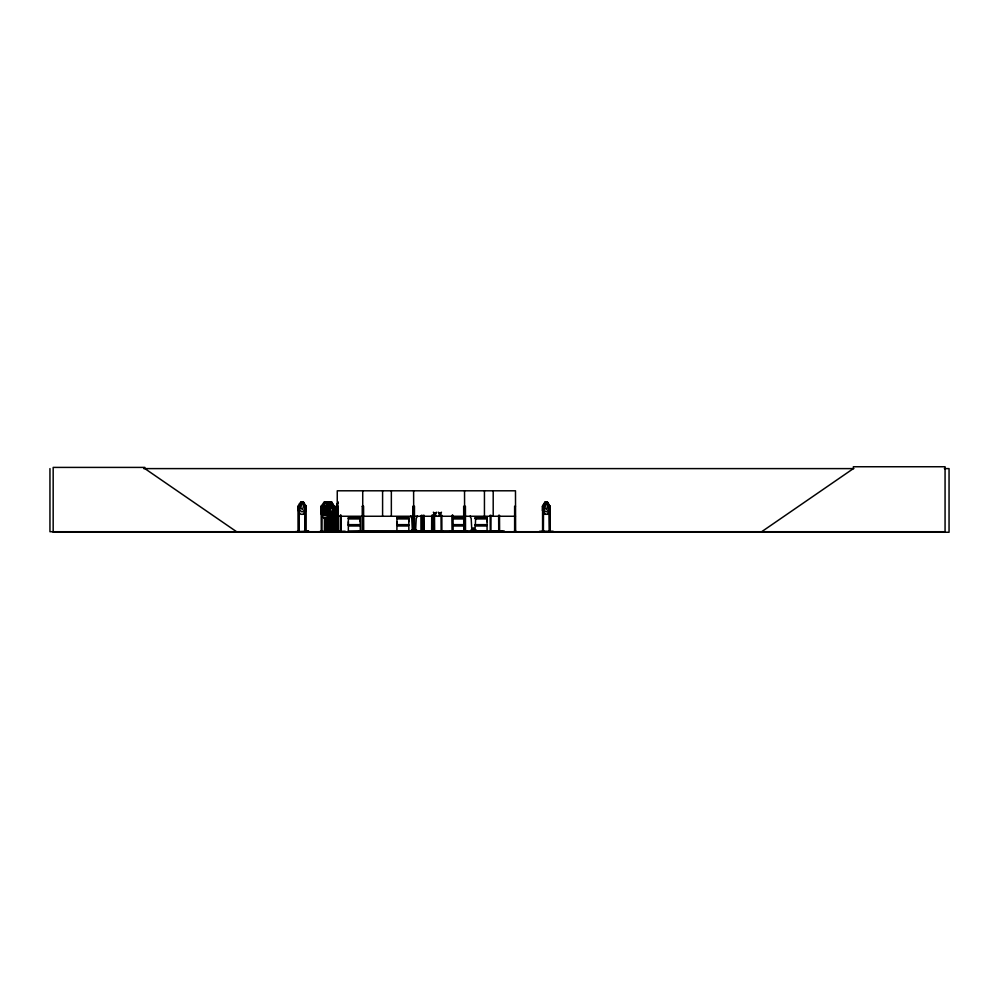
<?xml version="1.0" encoding="UTF-8"?>
<svg xmlns="http://www.w3.org/2000/svg" width="999" height="999" viewBox="0 0 999 999"><rect width="100%" height="100%" fill="white"/><g stroke="black" fill="none" stroke-linecap="round" stroke-linejoin="round"><path stroke-width="1.5" d="M348.339 524.65L348.339 518.793L360.252 518.793L360.239 524.65L348.339 524.65L348.351 521.728M360.239 521.728L360.239 518.793M396.928 524.65L396.928 518.793L408.841 518.793L408.828 524.65L396.928 524.65L396.94 521.728M408.828 521.728L408.828 518.793M487.062 521.728L487.062 518.793L475.174 518.793M358.117 531.705L367.657 531.193L348.326 531.48L348.351 525.824L360.252 525.824L360.252 531.468M367.657 531.231L348.351 531.306M337 506.056L336.95 531.655M337.562 531.718L337.662 505.956M333.541 506.056L333.354 531.718M543.219 506.218L543.219 531.718M549.275 506.056L550.099 506.268L550.174 531.718M298.089 531.718L298.052 506.231L298.913 505.906M305.532 506.081L305.244 531.718M322.153 506.056L321.99 531.718M329.108 506.118L328.821 531.718L328.683 530.794L329.782 530.794M473.514 528.446L473.026 528.733M475.287 531.705L474.238 531.68L487.087 531.48M338.349 511.688L337.3 509.29L337.999 502.297M341.208 531.705L341.121 515.247M429.882 531.643L437.712 531.718L429.895 531.206M334.003 531.718L334.091 506.231L331.68 502.297L324.063 502.297L322.689 509.29L324.588 511.688L326.473 511.688L328.334 509.29L329.408 502.297L327.859 504.945L329.37 502.185M321.278 531.643L321.141 506.231L324.063 502.185L331.78 502.185M327.372 531.655L327.447 515.247M329.67 531.655L329.695 506.268L326.885 502.297L328.334 506.268M414.223 528.883L414.36 528.921M539.61 531.243L553.146 531.243M414.11 529.108L414.135 528.409M449.562 531.243L467.07 531.243M295.367 531.643L308.666 531.243L303.609 531.655M322.14 506.168L321.116 506.268M318.956 531.643L345.192 531.243M336.388 531.718L336.376 506.231L337.974 502.185M337.974 514.298C336.238 510.651 335.652 505.993 338.087 502.297M431.73 531.643L431.818 530.794M432.729 531.655L432.629 515.247M362.512 531.643L363.161 530.794M362.562 531.643L362.575 515.459M489.972 531.643L490.059 530.794M331.718 514.298L334.166 510.264L331.78 514.298L329.308 514.298M547.514 514.298L544.954 514.298L542.494 510.264L542.494 506.231L544.954 502.185L547.514 502.185M545.017 502.185L542.569 506.268L542.582 531.718M547.415 514.198L549.987 510.264L547.452 514.298M433.916 516.258L434.915 514.635L435.901 516.258M438.873 516.258L439.872 514.635L440.859 516.258M433.329 516.258L434.615 514.235L433.366 512.212L434.952 513.798L436.513 512.212L435.252 514.21L436.513 516.258M438.286 516.258L439.572 514.235L438.324 512.212L439.91 513.798L441.471 512.212L440.209 514.21L441.471 516.258M303.434 514.198L306.081 510.227L306.218 506.231L303.471 502.185M303.471 514.298L306.081 510.227M324.151 506.331L321.278 510.302L324.113 506.231L325.037 502.822L325.974 502.822L326.935 506.268L326.935 508.041L325.037 509.602L324.113 506.268L327.023 506.231L329.895 510.264L326.935 514.298M326.885 514.198L329.895 510.264L326.935 506.331L328.334 513.336L326.473 515.734L324.588 515.734L322.689 513.336L322.689 510.302L324.113 506.331L326.973 506.331M321.278 506.268L321.278 514.273L324.113 518.344L327.023 518.344L329.807 514.273L329.857 506.231L326.935 502.185M327.023 518.344L329.895 514.31M415.746 531.693L416.421 529.645L416.72 531.718L411.363 531.306C413.211 532.829 411.126 526.923 411.65 531.306L411.014 531.705L411.363 530.968M412 531.693L413.062 531.655L413.124 530.706M471.391 530.968L471.428 529.645L470.479 531.718L470.854 530.968M471.316 531.693L472.24 531.693M472.052 531.693L470.779 531.306L487.062 531.306M475.174 531.68L475.549 530.968M475.449 530.968L475.824 529.645L475.574 531.705M396.903 531.493L396.928 525.824L408.841 525.824L408.841 531.468L396.903 531.705M761.663 531.718L853.371 468.606L853.371 466.745L945.066 466.745L945.066 531.718L49.95 531.718L49.95 468.606M418.381 531.655L423.963 531.593L424.013 530.794M411.351 531.718L412.837 531.693M415.834 531.718L414.91 531.718L416.183 530.968M464.298 531.655L464.435 530.794M452.772 531.48L452.797 530.794M549.175 506.218L549.35 531.718M462.837 530.794L463.149 531.718L463.037 530.794M143.706 468.606L853.845 468.606M944.367 468.606L949.05 468.606L949.05 532.255L53.172 532.255L53.172 467.407L144.88 467.407L144.88 468.606L236.576 531.718M303.534 502.185L300.749 502.185C296.94 505.457 297.09 511.113 300.799 514.298L303.534 514.298M547.477 502.297L544.992 502.297L543.781 506.268L543.781 509.29L545.404 511.688L547.015 511.688L548.613 509.29L547.415 502.297L549.837 506.268M327.797 502.822L328.646 502.822M306.218 506.231L305.157 506.268L305.07 531.718M329.807 506.231L328.771 506.268M362.237 530.794L362.237 531.718L362.287 506.268L363.012 506.268L363.049 531.718M542.494 506.231L543.531 506.268L543.406 531.718M336.938 506.268L336.151 506.268L336.101 531.718M337.262 506.268L337.987 506.268L338.037 531.718M362.287 506.268L363.586 506.268L363.686 531.718M515.484 506.268L514.622 506.268L514.622 531.718M326.024 506.855L325.037 506.855L324.113 510.302L325.037 513.648L326.935 512.075L325.974 506.855M321.328 510.302L324.063 514.298L326.973 514.298M336.513 510.227L338.062 514.298M542.494 510.264L545.017 514.298M329.807 511.688L331.368 511.688L332.904 509.29L331.743 502.297M337.262 516.258L515.484 516.258M348.339 517.619L360.252 517.619M396.928 517.619L408.841 517.619M452.797 517.619L463.911 517.619M475.174 517.619L487.075 517.619M348.251 518.031L360.339 518.031M396.853 518.031L408.928 518.031M452.722 518.031L463.986 518.031M475.087 518.031L487.162 518.031M324.113 518.244L326.973 518.244L327.035 531.718M348.251 518.394L360.339 518.394M396.853 518.394L408.928 518.394M452.722 518.394L463.986 518.394M475.087 518.394L487.162 518.394M452.797 518.793L463.911 518.793M452.797 524.65L463.911 524.65M475.174 524.65L487.075 524.65L487.075 518.793M348.251 525.049L360.339 525.049M396.853 525.049L408.928 525.049M452.722 525.049L463.986 525.049M475.087 525.049L487.162 525.049M348.251 525.412L360.339 525.412M396.853 525.412L408.928 525.412M452.722 525.412L463.986 525.412M475.087 525.412L487.162 525.412M452.797 525.824L463.911 525.824M475.174 525.824L487.075 525.824L487.075 531.468M297.902 530.794L298.976 530.794M305.07 530.794L306.144 530.794L306.144 531.718L305.881 506.268M324.413 530.794L325.449 530.794L325.437 531.718M326.723 530.794L327.747 530.794L327.734 531.718L327.672 515.247M330.719 530.794L331.755 530.794L331.78 531.718L331.68 512.25M334.078 530.794L333.054 530.794L333.067 531.718L333.129 506.268L334.166 506.231L331.718 502.185M336.076 530.794L336.95 530.794M337.187 530.794L338.062 530.794M340.322 530.794L341.196 530.794M362.2 530.794L504.145 530.931L504.145 531.718M515.584 530.794L514.522 530.794L514.522 531.718M542.569 530.794L543.618 530.794L543.618 531.718M550.187 530.794L549.125 530.794L549.138 531.718M413.761 531.206L413.611 490.796M424.213 531.056L440.921 531.056M441.308 531.206L442.719 531.243M491.121 531.056L498.538 531.056M515.609 531.206L515.484 490.796L337.262 490.796L337.237 531.655M308.666 531.243L303.496 531.718M396.94 531.306L408.828 531.306M362.724 531.718L362.724 490.796M441.733 531.655L441.72 530.794M433.803 531.655L433.741 515.459M463.236 531.655L463.224 530.794M337.512 531.655L337.5 530.794M331.181 531.705L331.168 530.794M411.65 531.306L412.674 531.668L412.774 506.268L414.473 506.268L414.473 531.718M547.452 502.185L549.987 506.231L549.887 531.718M329.42 508.041L330.182 509.602L331.755 508.041L330.956 502.822L330.107 502.822L329.42 506.268L329.445 531.718M459.552 531.668L459.64 530.794M549.775 530.794L549.75 531.718M549.425 506.268L549.575 531.718M543.006 530.794L542.981 531.718M542.869 506.268L542.794 531.718M515.384 530.794L515.384 531.718M502.285 530.931L502.285 531.718M499.5 515.247L499.6 531.718M499.4 530.794L499.4 531.718M498.638 515.247L498.738 531.718M498.538 530.794L498.538 531.718M493.194 490.796L493.194 516.258M491.121 530.794L491.121 531.718M491.021 515.247L490.921 531.718M490.159 515.247L490.259 531.718M484.44 490.796L484.44 516.258M474.175 530.968L474.163 528.184L472.714 528.184L472.714 530.968M465.522 530.794L465.522 531.718L465.422 506.268L463.673 506.268L463.773 531.718M465.022 530.931L465.022 531.718M464.535 490.796L464.66 531.718M463.573 530.794L463.573 531.718M462.724 530.794L462.662 531.718M462.574 530.794L462.4 531.718L462.25 530.794M462.162 531.056L462.162 531.718M460.314 530.794L460.314 531.718M460.202 530.794L460.227 531.718M459.902 530.794L459.94 531.718M459.353 530.794L459.415 531.718L459.24 531.056M453.084 530.794L453.022 531.718M452.934 515.247L452.822 531.718M452.397 515.247L452.51 531.718M452.21 515.247L452.31 531.718M452.135 530.794L452.135 531.718M441.833 515.247L441.883 531.718M441.021 515.247L441.133 531.718M440.884 530.794L440.921 531.718M434.515 515.459L434.577 531.718M434.303 530.794L434.303 531.718L434.24 515.459M434.016 515.459L433.953 531.718M432.579 515.247L432.48 531.718L432.405 530.794M431.718 515.247L431.618 531.718L431.568 530.794M424.113 515.247L424.263 531.718M423.264 515.247L423.426 531.718M423.214 530.794L423.164 531.718M422.215 530.794L422.215 531.718M422.14 515.459L422.028 531.718L421.94 515.459M421.428 515.459L421.428 531.718M421.241 515.459L421.291 531.718M421.153 530.794L421.153 531.718M414.76 528.184L414.76 530.968M414.573 530.794L414.573 531.718M413.973 530.931L413.973 531.718L413.748 530.794M411.988 529.645L411.988 530.968M391.346 490.796L391.346 516.258M382.592 490.796L382.592 516.258M364.385 530.931L364.385 531.718M363.486 530.794L363.486 531.718M340.884 530.794L340.884 531.718M340.684 515.247L340.634 531.718M340.397 515.247L340.384 531.718M337.749 530.794L337.749 531.718M336.913 530.794L336.888 531.718M336.588 512.25L336.638 531.718M333.778 506.268L333.853 531.718M333.641 530.794L333.666 531.718M331.456 512.25L331.343 531.718M331.031 513.748L330.956 531.718L330.806 513.748M329.033 530.794L329.046 531.718M327.135 530.794L327.173 531.718M326.81 518.244L326.848 531.718M325.362 518.244L325.324 531.718M325.15 518.244L325.224 531.718M325 530.794L324.862 531.718M324.725 518.244L324.65 531.718M324.5 518.244L324.513 531.718M322.128 531.718L322.128 530.794L321.029 530.794L321.029 531.718M321.79 530.794L321.765 531.718M321.378 530.794L321.353 531.718M305.769 530.794L305.744 531.718M305.469 530.794L305.469 531.718M298.838 505.931L298.976 531.718M298.713 506.268L298.713 531.718M298.576 530.794L298.576 531.718M298.301 530.794L298.276 531.718M297.902 530.794L297.902 531.718M476.173 517.569A3.184 3.184 0 0 1 475.674 518.231L475.012 530.494L471.828 530.494L471.166 518.231A3.184 3.184 0 0 1 470.242 515.971M417.195 515.971A3.184 3.184 0 0 1 416.258 518.231L415.609 530.494L412.425 530.494L411.763 518.231A3.184 3.184 0 0 1 410.826 515.971M323.451 508.941L324.975 512L323.389 515.147L325.449 512.562L327.522 515.147L325.961 511.975L327.485 509.053L325.487 511.376L323.451 508.941M545.791 502.822L545.004 508.041L546.59 509.602L547.415 506.268L546.59 502.822L545.791 502.822M301.71 502.822L300.849 508.041L302.597 509.602L303.496 506.268L302.597 502.822L301.661 502.822M300.849 502.297L299.525 509.29L301.298 511.688L303.059 511.688L304.795 509.29L304.795 506.268L303.484 502.297L300.786 502.297M418.444 531.593L424.013 531.193L418.494 531.718M433.454 531.655L433.429 515.247L433.529 531.718"/></g></svg>
